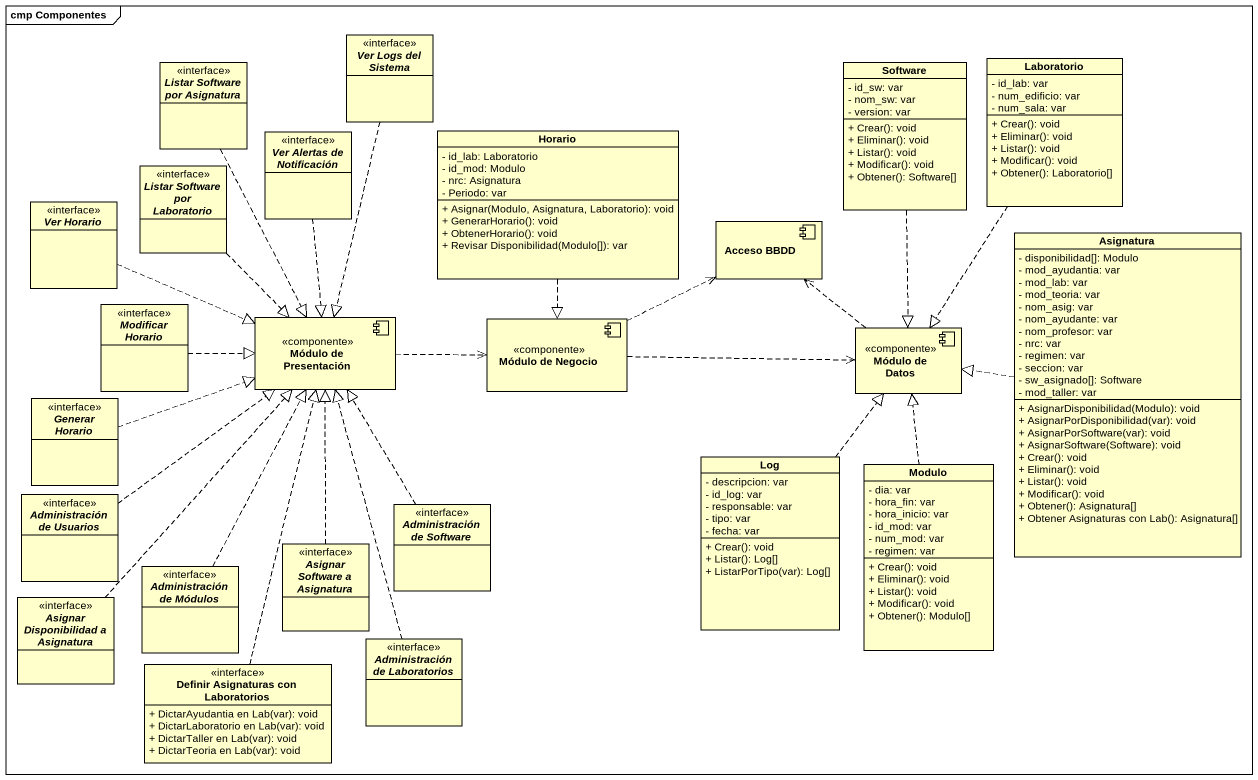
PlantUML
@startuml
mainframe cmp Componentes
allowmixing
hide circle
hide empty members
skinparam classAttributeIconSize 0
interface "Ver Logs del Sistema" as Ver_Logs_del_Sistema <<interface>>
interface "Listar Software por Asignatura" as Listar_Software_por <<interface>>
class Software {
  - id_sw: var
  - nom_sw: var
  - version: var
  + Crear(): void
  + Eliminar(): void
  + Listar(): void
  + Modificar(): void
  + Obtener(): Software[]
}
class Laboratorio {
  - id_lab: var
  - num_edificio: var
  - num_sala: var
  + Crear(): void
  + Eliminar(): void
  + Listar(): void
  + Modificar(): void
  + Obtener(): Laboratorio[]
}
interface "Ver Alertas de Notificación" as Ver_Alertas_de_Notificación <<interface>>
class Horario {
  - id_lab: Laboratorio
  - id_mod: Modulo
  - nrc: Asignatura
  - Periodo: var
  + Asignar(Modulo, Asignatura, Laboratorio): void
  + GenerarHorario(): void
  + ObtenerHorario(): void
  + Revisar Disponibilidad(Modulo[]): var
}
interface "Listar Software por Laboratorio" as Listar_Software_por_2 <<interface>>
interface "Ver Horario" as Ver_Horario <<interface>>
component "Acceso BBDD" as Acceso_BBDD
class Asignatura {
  - disponibilidad[]: Modulo
  - mod_ayudantia: var
  - mod_lab: var
  - mod_teoria: var
  - nom_asig: var
  - nom_ayudante: var
  - nom_profesor: var
  - nrc: var
  - regimen: var
  - seccion: var
  - sw_asignado[]: Software
  - mod_taller: var
  + AsignarDisponibilidad(Modulo): void
  + AsignarPorDisponibilidad(var): void
  + AsignarPorSoftware(var): void
  + AsignarSoftware(Software): void
  + Crear(): void
  + Eliminar(): void
  + Listar(): void
  + Modificar(): void
  + Obtener(): Asignatura[]
  + Obtener Asignaturas con Lab(): Asignatura[]
}
interface "Modificar Horario" as Modificar_Horario <<interface>>
component "Módulo de Presentación" as Módulo_de_Presentación <<componente>>
component "Módulo de Negocio" as Módulo_de_Negocio <<componente>>
component "Módulo de Datos" as Módulo_de_Datos <<componente>>
interface "Generar Horario" as Generar_Horario <<interface>>
class Log {
  - descripcion: var
  - id_log: var
  - responsable: var
  - tipo: var
  - fecha: var
  + Crear(): void
  + Listar(): Log[]
  + ListarPorTipo(var): Log[]
}
class Modulo {
  - dia: var
  - hora_fin: var
  - hora_inicio: var
  - id_mod: var
  - num_mod: var
  - regimen: var
  + Crear(): void
  + Eliminar(): void
  + Listar(): void
  + Modificar(): void
  + Obtener(): Modulo[]
}
interface "Administración de Usuarios" as Administración_de_Usuarios <<interface>>
interface "Administración de Software" as Administración_de_Software <<interface>>
interface "Administración de Módulos" as Administración_de_Módulos <<interface>>
interface "Asignar Software a Asignatura" as Asignar_Software_a <<interface>>
interface "Asignar Disponibilidad a Asignatura" as Asignar_Disponibilidad_a <<interface>>
interface "Administración de Laboratorios" as Administración_de <<interface>>
class "Definir Asignaturas con Laboratorios" as Definir_Asignaturas_con <<interface>> {
  + DictarAyudantia en Lab(var): void
  + DictarLaboratorio en Lab(var): void
  + DictarTaller en Lab(var): void
  + DictarTeoria en Lab(var): void
}
Ver_Logs_del_Sistema ..|> Módulo_de_Presentación
Listar_Software_por ..|> Módulo_de_Presentación
Software ..|> Módulo_de_Datos
Laboratorio ..|> Módulo_de_Datos
Ver_Alertas_de_Notificación ..|> Módulo_de_Presentación
Horario ..|> Módulo_de_Negocio
Listar_Software_por_2 ..|> Módulo_de_Presentación
Ver_Horario .right.|> Módulo_de_Presentación
Asignatura .left.|> Módulo_de_Datos
Modificar_Horario .right.|> Módulo_de_Presentación
Módulo_de_Presentación .right.> Módulo_de_Negocio
Módulo_de_Negocio .right.> Acceso_BBDD
Módulo_de_Negocio .right.> Módulo_de_Datos
Módulo_de_Datos .up.> Acceso_BBDD
Generar_Horario .right.|> Módulo_de_Presentación
Log .up.|> Módulo_de_Datos
Modulo .up.|> Módulo_de_Datos
Administración_de_Usuarios .up.|> Módulo_de_Presentación
Administración_de_Software .up.|> Módulo_de_Presentación
Administración_de_Módulos .up.|> Módulo_de_Presentación
Asignar_Software_a .up.|> Módulo_de_Presentación
Asignar_Disponibilidad_a .up.|> Módulo_de_Presentación
Administración_de .up.|> Módulo_de_Presentación
Definir_Asignaturas_con .up.|> Módulo_de_Presentación
@enduml
